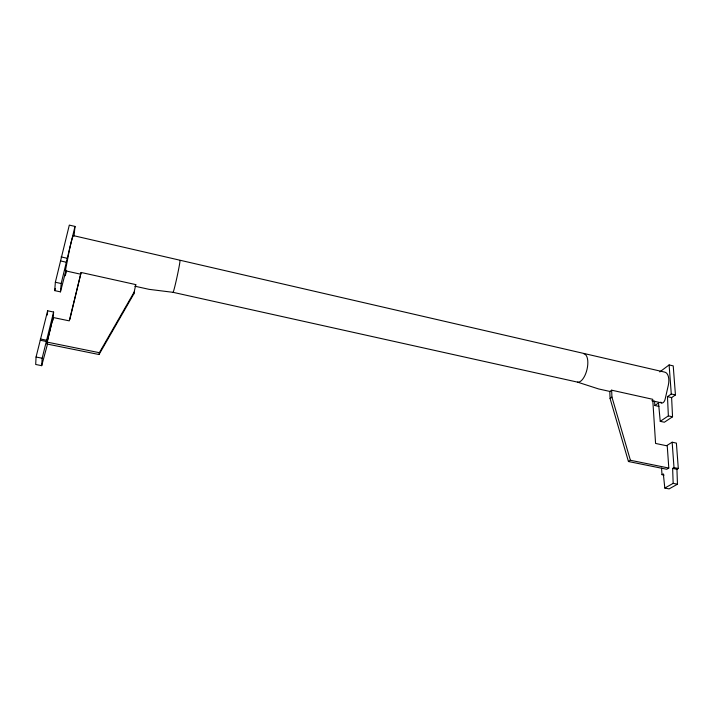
<?xml version="1.0" encoding="UTF-8"?>
<svg xmlns="http://www.w3.org/2000/svg" width="714" height="714" viewBox="0 0 714 714"><rect width="100%" height="100%" fill="white"/><g stroke="black" fill="none" stroke-linecap="round" stroke-linejoin="round"><path stroke-width="1.07" d="M52.961 320.399L53.604 312.045L47.642 310.786L36.057 357.027L35.7 364.479L41.707 365.666L47.579 343.8M41.707 365.666L42.162 358.232L53.604 312.045M47.365 314.981L47.642 310.786M133.75 294.025L135.767 284.6L81.11 272.471L69.24 320.863L53.077 317.48L46.696 343.952L99.032 354.528L133.75 294.025L134.178 292.044L99.353 352.689L99.032 354.528M66.643 270.329L65.277 275.702L65.634 271.811L60.467 291.865L54.719 290.625L55.353 282.253L69.312 225.106L74.997 226.427L74.042 236.013M53.077 317.48L46.963 342.89M60.467 291.865L61.181 283.52L74.997 226.427M81.11 272.471L69.82 319.595M135.339 286.6L135.767 284.6M54.719 290.625L55.273 288.518M80.602 274.185L65.376 270.811L65.661 270.16M611.639 390.183L609.792 391.62L610.086 398.519L628.445 461.521L666.742 469.259L668.804 468.045L667.242 445.875L655.577 443.439L652.721 399.304L611.639 390.183L611.943 397.1L630.408 460.271L668.804 468.045M610.086 398.519L611.943 397.1M659.772 371.923L669.116 364.934L673.222 365.889L675.444 394.931L671.615 397.591L667.474 396.663L668.366 415.887L660.236 421.331L658.513 402.946L654.845 405.507L654.559 401.125M667.474 396.663L671.285 393.994L675.444 394.931M671.615 397.591L672.543 416.797L664.368 422.224L660.236 421.331M628.445 461.521L630.408 460.271M666.689 445.634L672.151 442.216L676.39 443.108L678.3 468.491L676.934 469.294L672.642 468.42L673.159 483.36L664.823 488.055L663.324 473.891L661.994 474.667L661.557 468.134M672.642 468.42L674.007 467.625L678.3 468.491M676.934 469.294L677.47 484.217L669.098 488.894L664.823 488.055M610.55 391.593L598.6 388.943L577.474 382.115L173.065 292.329L149.101 289.349L134.964 286.225M36.057 357.027L42.162 358.232M673.159 483.36L677.47 484.217M661.994 474.667L664.109 475.096M40.359 338.98L46.419 340.212M40.287 340.248L46.339 341.471M46.821 342.051L99.353 352.689M65.376 270.811L69.526 249.364A14.601 0.991 -78.1 0 1 73.471 235.638L664.6 372.101A12.424 6.471 -76.3 0 1 668.286 385.382L665.18 399.028A4.543 2.383 -76.8 0 1 663.127 402.634A4.543 2.383 -76.8 0 1 660.78 402.107M55.353 282.253L61.181 283.52M668.366 415.887L672.543 416.797M654.845 405.507L658.924 406.409M651.802 400.724L661.575 402.892M60.752 260.994L66.518 262.279M61.092 256.906L66.893 258.209M669.116 364.934L671.285 393.994M672.151 442.216L674.007 467.625M179.919 260.592A16.199 0.616 -77.8 0 1 177.17 276.3A16.199 0.616 -77.8 0 1 173.091 292.258M583.9 353.832A14.512 6.39 -76.7 0 1 587.069 369.174A14.512 6.39 -76.7 0 1 577.474 382.115"/></g></svg>
